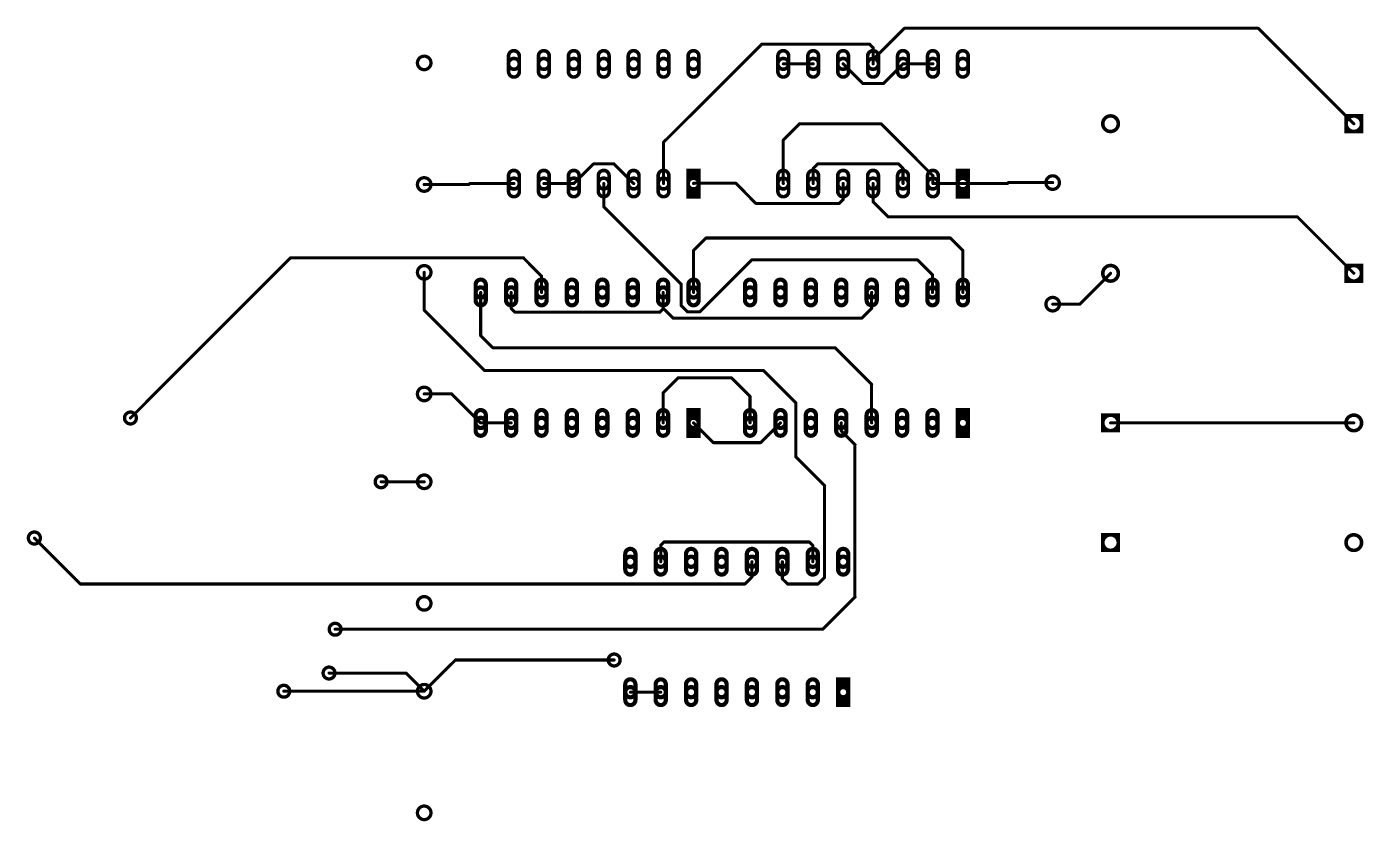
# Model space of a CAD drawing. Extents: x -328 to 170, y -164 to 109.
# Drawn here: x -314.8 to -203, y 20.8 to 87.2 of the extents above; entities that cross this region are included whole.
import ezdxf

# ---------------------------------------------------------------- set-up
doc = ezdxf.new("R2010")
doc.units = 0
doc.header["$MEASUREMENT"] = 0
doc.layers.add('BOTTOMLAYER', color=5, linetype='CONTINUOUS')

msp = doc.modelspace()

# ---------------------------------------------------------------- linework, layer by layer
at = {"layer": 'BOTTOMLAYER'}
for points, const_width in [([(-241.53, 87.1), (-244.15, 84.49)], 0.254), ([(-211.96, 87.1), (-241.53, 87.1)], 0.254), ([(-203.99, 79.13), (-211.96, 87.1)], 0.254), ([(-253.44, 85.78), (-261.65, 77.58)], 0.254), ([(-244.44, 85.78), (-253.44, 85.78)], 0.254), ([(-244.15, 85.49), (-244.44, 85.78)], 0.254), ([(-244.15, 84.49), (-244.15, 85.49)], 0.254), ([(-274.6, 83.48), (-274.6, 84.78)], 0.3), ([(-273.7, 83.48), (-273.7, 84.78)], 0.3), ([(-272.1, 83.48), (-272.1, 84.78)], 0.3), ([(-271.2, 83.48), (-271.2, 84.78)], 0.3), ([(-269.6, 83.48), (-269.6, 84.78)], 0.3), ([(-268.7, 83.48), (-268.7, 84.78)], 0.3), ([(-267.1, 83.48), (-267.1, 84.78)], 0.3), ([(-266.2, 83.48), (-266.2, 84.78)], 0.3), ([(-264.6, 83.48), (-264.6, 84.78)], 0.3), ([(-263.7, 83.48), (-263.7, 84.78)], 0.3), ([(-262.1, 83.48), (-262.1, 84.78)], 0.3), ([(-261.2, 83.48), (-261.2, 84.78)], 0.3), ([(-259.6, 83.48), (-259.6, 84.78)], 0.3), ([(-258.7, 83.48), (-258.7, 84.78)], 0.3), ([(-252.1, 83.48), (-252.1, 84.78)], 0.3), ([(-249.15, 84.13), (-251.65, 84.13)], 0.254), ([(-251.2, 83.48), (-251.2, 84.78)], 0.3), ([(-249.6, 83.48), (-249.6, 84.78)], 0.3), ([(-248.7, 83.48), (-248.7, 84.78)], 0.3), ([(-247.1, 83.48), (-247.1, 84.78)], 0.3), ([(-245, 82.48), (-246.65, 84.13)], 0.254), ([(-246.2, 83.48), (-246.2, 84.78)], 0.3), ([(-244.6, 83.48), (-244.6, 84.78)], 0.3), ([(-244.15, 84.13), (-244.15, 84.49)], 0.254), ([(-243.7, 83.48), (-243.7, 84.78)], 0.3), ([(-241.65, 84.13), (-243.29, 82.48)], 0.254), ([(-242.1, 83.48), (-242.1, 84.78)], 0.3), ([(-239.15, 84.13), (-241.65, 84.13)], 0.254), ([(-241.2, 83.48), (-241.2, 84.78)], 0.3), ([(-239.6, 83.48), (-239.6, 84.78)], 0.3), ([(-238.7, 83.48), (-238.7, 84.78)], 0.3), ([(-237.1, 83.48), (-237.1, 84.78)], 0.3), ([(-236.2, 83.48), (-236.2, 84.78)], 0.3), ([(-243.29, 82.48), (-245, 82.48)], 0.254), ([(-204.79, 79.78), (-203.19, 79.78)], 0.3), ([(-204.64, 78.33), (-204.64, 79.93)], 0.3), ([(-203.34, 78.33), (-203.34, 79.93)], 0.3), ([(-250.28, 79.13), (-251.65, 77.76)], 0.254), ([(-243.49, 79.13), (-250.28, 79.13)], 0.254), ([(-239.15, 74.78), (-243.49, 79.13)], 0.254), ([(-204.79, 78.48), (-203.19, 78.48)], 0.3), ([(-261.65, 74.13), (-261.65, 77.58)], 0.254), ([(-251.65, 74.13), (-251.65, 77.76)], 0.254), ([(-274.6, 73.48), (-274.6, 74.78)], 0.3), ([(-273.7, 73.48), (-273.7, 74.78)], 0.3), ([(-272.1, 73.48), (-272.1, 74.78)], 0.3), ([(-271.2, 73.48), (-271.2, 74.78)], 0.3), ([(-269.6, 73.48), (-269.6, 74.78)], 0.3), ([(-267.5, 75.77), (-269.15, 74.13)], 0.254), ([(-268.7, 73.48), (-268.7, 74.78)], 0.3), ([(-265.79, 75.77), (-267.5, 75.77)], 0.254), ([(-267.1, 73.48), (-267.1, 74.78)], 0.3), ([(-266.2, 73.48), (-266.2, 74.78)], 0.3), ([(-264.15, 74.13), (-265.79, 75.77)], 0.254), ([(-264.6, 73.48), (-264.6, 74.78)], 0.3), ([(-263.7, 73.48), (-263.7, 74.78)], 0.3), ([(-262.1, 73.48), (-262.1, 74.78)], 0.3), ([(-261.2, 73.48), (-261.2, 74.78)], 0.3), ([(-258.55, 74.9), (-259.75, 74.9)], 0.95), ([(-259.6, 72.88), (-259.6, 75.38)], 0.3), ([(-258.7, 72.88), (-258.7, 75.38)], 0.3), ([(-252.1, 73.48), (-252.1, 74.78)], 0.3), ([(-251.2, 73.48), (-251.2, 74.78)], 0.3), ([(-249.6, 73.48), (-249.6, 74.78)], 0.3), ([(-248.76, 75.77), (-249.15, 75.39)], 0.254), ([(-249.15, 74.13), (-249.15, 75.39)], 0.254), ([(-242.03, 75.77), (-248.76, 75.77)], 0.254), ([(-248.7, 73.48), (-248.7, 74.78)], 0.3), ([(-247.1, 73.48), (-247.1, 74.78)], 0.3), ([(-246.2, 73.48), (-246.2, 74.78)], 0.3), ([(-244.6, 73.48), (-244.6, 74.78)], 0.3), ([(-243.7, 73.48), (-243.7, 74.78)], 0.3), ([(-242.1, 73.48), (-242.1, 74.78)], 0.3), ([(-241.65, 75.39), (-242.03, 75.77)], 0.254), ([(-241.65, 74.13), (-241.65, 75.39)], 0.254), ([(-241.2, 73.48), (-241.2, 74.78)], 0.3), ([(-239.6, 73.48), (-239.6, 74.78)], 0.3), ([(-238.7, 73.48), (-238.7, 74.78)], 0.3), ([(-236.05, 74.9), (-237.25, 74.9)], 0.95), ([(-237.1, 72.88), (-237.1, 75.38)], 0.3), ([(-236.2, 72.88), (-236.2, 75.38)], 0.3), ([(-277.92, 74.05), (-281.65, 74.05)], 0.254), ([(-277.84, 74.13), (-277.92, 74.05)], 0.254), ([(-274.15, 74.13), (-277.84, 74.13)], 0.254), ([(-269.15, 74.13), (-271.65, 74.13)], 0.254), ([(-266.65, 72.19), (-266.65, 74.13)], 0.254), ([(-258.55, 73.35), (-259.75, 73.35)], 0.95), ([(-255.61, 74.15), (-259.15, 74.15)], 0.254), ([(-259.15, 74.13), (-259.15, 74.15)], 0.254), ([(-253.94, 72.47), (-255.61, 74.15)], 0.254), ([(-246.65, 72.8), (-246.65, 74.13)], 0.254), ([(-244.15, 72.6), (-244.15, 74.13)], 0.254), ([(-239.15, 74.13), (-239.15, 74.78)], 0.254), ([(-236.65, 74.13), (-239.15, 74.13)], 0.254), ([(-236.05, 73.35), (-237.25, 73.35)], 0.95), ([(-232.93, 74.13), (-236.65, 74.13)], 0.254), ([(-232.85, 74.21), (-232.93, 74.13)], 0.254), ([(-229.15, 74.21), (-232.85, 74.21)], 0.254), ([(-246.65, 72.8), (-246.98, 72.47)], 0.254), ([(-242.9, 71.35), (-244.15, 72.6)], 0.254), ([(-260.18, 65.73), (-266.65, 72.19)], 0.254), ([(-246.98, 72.47), (-253.94, 72.47)], 0.254), ([(-208.71, 71.35), (-242.9, 71.35)], 0.254), ([(-203.99, 66.63), (-208.71, 71.35)], 0.254), ([(-258.1, 69.58), (-259.15, 68.54)], 0.254), ([(-237.69, 69.58), (-258.1, 69.58)], 0.254), ([(-236.65, 68.54), (-237.69, 69.58)], 0.254), ([(-259.15, 65.03), (-259.15, 68.54)], 0.254), ([(-236.65, 65.03), (-236.65, 68.54)], 0.254), ([(-292.8, 67.93), (-306.18, 54.54)], 0.254), ([(-273.37, 67.93), (-292.8, 67.93)], 0.254), ([(-271.85, 66.4), (-273.37, 67.93)], 0.254), ([(-254.29, 67.75), (-258.64, 63.4)], 0.254), ([(-240.43, 67.75), (-254.29, 67.75)], 0.254), ([(-239.19, 66.5), (-240.43, 67.75)], 0.254), ([(-204.79, 67.28), (-203.19, 67.28)], 0.3), ([(-204.64, 65.83), (-204.64, 67.43)], 0.3), ([(-203.34, 65.83), (-203.34, 67.43)], 0.3), ([(-281.65, 63.56), (-281.65, 66.71)], 0.254), ([(-271.85, 65.03), (-271.85, 66.4)], 0.254), ([(-239.19, 65.03), (-239.19, 66.5)], 0.254), ([(-224.31, 66.63), (-226.89, 64.05)], 0.254), ([(-204.79, 65.98), (-203.19, 65.98)], 0.3), ([(-277.35, 64.38), (-277.35, 65.68)], 0.35), ([(-276.93, 61.42), (-276.93, 65.03)], 0.254), ([(-276.5, 64.38), (-276.5, 65.68)], 0.35), ([(-274.81, 64.38), (-274.81, 65.68)], 0.35), ([(-274.39, 63.71), (-274.39, 65.03)], 0.254), ([(-273.96, 64.38), (-273.96, 65.68)], 0.35), ([(-272.27, 64.38), (-272.27, 65.68)], 0.35), ([(-271.42, 64.38), (-271.42, 65.68)], 0.35), ([(-269.73, 64.38), (-269.73, 65.68)], 0.35), ([(-268.88, 64.38), (-268.88, 65.68)], 0.35), ([(-267.19, 64.38), (-267.19, 65.68)], 0.35), ([(-266.34, 64.38), (-266.34, 65.68)], 0.35), ([(-264.65, 64.38), (-264.65, 65.68)], 0.35), ([(-263.8, 64.38), (-263.8, 65.68)], 0.35), ([(-262.11, 64.38), (-262.11, 65.68)], 0.35), ([(-261.69, 63.71), (-261.69, 65.03)], 0.254), ([(-261.26, 64.38), (-261.26, 65.68)], 0.35), ([(-260.18, 63.94), (-260.18, 65.73)], 0.254), ([(-259.57, 64.38), (-259.57, 65.68)], 0.35), ([(-258.72, 64.38), (-258.72, 65.68)], 0.35), ([(-254.85, 64.38), (-254.85, 65.68)], 0.35), ([(-254, 64.38), (-254, 65.68)], 0.35), ([(-252.31, 64.38), (-252.31, 65.68)], 0.35), ([(-251.46, 64.38), (-251.46, 65.68)], 0.35), ([(-249.77, 64.38), (-249.77, 65.68)], 0.35), ([(-248.92, 64.38), (-248.92, 65.68)], 0.35), ([(-247.23, 64.38), (-247.23, 65.68)], 0.35), ([(-246.38, 64.38), (-246.38, 65.68)], 0.35), ([(-244.69, 64.38), (-244.69, 65.68)], 0.35), ([(-244.27, 63.71), (-244.27, 65.03)], 0.254), ([(-243.84, 64.38), (-243.84, 65.68)], 0.35), ([(-242.15, 64.38), (-242.15, 65.68)], 0.35), ([(-241.3, 64.38), (-241.3, 65.68)], 0.35), ([(-239.61, 64.38), (-239.61, 65.68)], 0.35), ([(-238.76, 64.38), (-238.76, 65.68)], 0.35), ([(-237.07, 64.38), (-237.07, 65.68)], 0.35), ([(-236.22, 64.38), (-236.22, 65.68)], 0.35), ([(-274.06, 63.38), (-274.39, 63.71)], 0.254), ([(-261.69, 63.65), (-261.96, 63.38)], 0.254), ([(-261.69, 63.65), (-261.69, 63.71)], 0.254), ([(-260.86, 62.89), (-261.69, 63.71)], 0.254), ([(-259.64, 63.4), (-260.18, 63.94)], 0.254), ([(-244.27, 63.71), (-245.09, 62.89)], 0.254), ([(-226.89, 64.05), (-229.15, 64.05)], 0.254), ([(-276.59, 58.5), (-281.65, 63.56)], 0.254), ([(-261.96, 63.38), (-274.06, 63.38)], 0.254), ([(-245.09, 62.89), (-260.86, 62.89)], 0.254), ([(-258.64, 63.4), (-259.64, 63.4)], 0.254), ([(-275.91, 60.41), (-276.93, 61.42)], 0.254), ([(-247.31, 60.41), (-275.91, 60.41)], 0.254), ([(-244.27, 57.36), (-247.31, 60.41)], 0.254), ([(-253.3, 58.5), (-276.59, 58.5)], 0.254), ([(-250.61, 55.81), (-253.3, 58.5)], 0.254), ([(-260.44, 57.89), (-261.69, 56.64)], 0.254), ([(-255.98, 57.89), (-260.44, 57.89)], 0.254), ([(-254.43, 56.34), (-255.98, 57.89)], 0.254), ([(-244.27, 54.13), (-244.27, 57.36)], 0.254), ([(-279.35, 56.55), (-281.65, 56.55)], 0.254), ([(-276.93, 54.13), (-279.35, 56.55)], 0.254), ([(-261.69, 54.13), (-261.69, 56.64)], 0.254), ([(-254.43, 54.13), (-254.43, 56.34)], 0.254), ([(-250.61, 51.31), (-250.61, 55.81)], 0.254), ([(-277.35, 53.48), (-277.35, 54.78)], 0.35), ([(-276.5, 53.48), (-276.5, 54.78)], 0.35), ([(-274.81, 53.48), (-274.81, 54.78)], 0.35), ([(-273.96, 53.48), (-273.96, 54.78)], 0.35), ([(-272.27, 53.48), (-272.27, 54.78)], 0.35), ([(-271.42, 53.48), (-271.42, 54.78)], 0.35), ([(-269.73, 53.48), (-269.73, 54.78)], 0.35), ([(-268.88, 53.48), (-268.88, 54.78)], 0.35), ([(-267.19, 53.48), (-267.19, 54.78)], 0.35), ([(-266.34, 53.48), (-266.34, 54.78)], 0.35), ([(-264.65, 53.48), (-264.65, 54.78)], 0.35), ([(-263.8, 53.48), (-263.8, 54.78)], 0.35), ([(-262.11, 53.48), (-262.11, 54.78)], 0.35), ([(-261.26, 53.48), (-261.26, 54.78)], 0.35), ([(-258.55, 54.88), (-259.75, 54.88)], 1), ([(-259.57, 52.88), (-259.57, 55.38)], 0.35), ([(-258.72, 52.88), (-258.72, 55.38)], 0.35), ([(-254.85, 53.48), (-254.85, 54.78)], 0.35), ([(-254, 53.48), (-254, 54.78)], 0.35), ([(-252.31, 53.48), (-252.31, 54.78)], 0.35), ([(-251.46, 53.48), (-251.46, 54.78)], 0.35), ([(-249.77, 53.48), (-249.77, 54.78)], 0.35), ([(-248.92, 53.48), (-248.92, 54.78)], 0.35), ([(-247.23, 53.48), (-247.23, 54.78)], 0.35), ([(-246.38, 53.48), (-246.38, 54.78)], 0.35), ([(-244.69, 53.48), (-244.69, 54.78)], 0.35), ([(-243.84, 53.48), (-243.84, 54.78)], 0.35), ([(-242.15, 53.48), (-242.15, 54.78)], 0.35), ([(-241.3, 53.48), (-241.3, 54.78)], 0.35), ([(-239.61, 53.48), (-239.61, 54.78)], 0.35), ([(-238.76, 53.48), (-238.76, 54.78)], 0.35), ([(-236.05, 54.88), (-237.25, 54.88)], 1), ([(-237.07, 52.88), (-237.07, 55.38)], 0.35), ([(-236.22, 52.88), (-236.22, 55.38)], 0.35), ([(-223.51, 54.78), (-225.11, 54.78)], 0.3), ([(-224.96, 54.93), (-224.96, 53.33)], 0.3), ([(-223.66, 54.93), (-223.66, 53.33)], 0.3), ([(-274.39, 54.13), (-276.93, 54.13)], 0.254), ([(-258.55, 53.38), (-259.75, 53.38)], 1), ([(-257.5, 52.48), (-259.15, 54.13)], 0.254), ([(-251.89, 54.13), (-253.53, 52.48)], 0.254), ([(-246.81, 53.47), (-246.81, 54.13)], 0.254), ([(-236.05, 53.38), (-237.25, 53.38)], 1), ([(-203.99, 54.13), (-224.31, 54.13)], 0.254), ([(-253.53, 52.48), (-257.5, 52.48)], 0.254), ([(-245.66, 52.32), (-246.81, 53.47)], 0.254), ([(-223.51, 53.48), (-225.11, 53.48)], 0.3), ([(-248.2, 48.9), (-250.61, 51.31)], 0.254), ([(-245.66, 39.58), (-245.66, 52.32)], 0.254), ([(-281.65, 49.21), (-285.25, 49.21)], 0.254), ([(-248.2, 41.23), (-248.2, 48.9)], 0.254), ([(-223.51, 44.78), (-225.11, 44.78)], 0.3), ([(-224.96, 44.93), (-224.96, 43.33)], 0.3), ([(-223.66, 44.93), (-223.66, 43.33)], 0.3), ([(-310.37, 40.67), (-314.21, 44.51)], 0.254), ([(-261.61, 44.18), (-261.89, 43.9)], 0.254), ([(-261.89, 42.53), (-261.89, 43.9)], 0.254), ([(-249.47, 44.18), (-261.61, 44.18)], 0.254), ([(-249.19, 43.9), (-249.47, 44.18)], 0.254), ([(-249.19, 42.53), (-249.19, 43.9)], 0.254), ([(-223.51, 43.48), (-225.11, 43.48)], 0.3), ([(-264.85, 41.88), (-264.85, 43.18)], 0.35), ([(-264, 41.88), (-264, 43.18)], 0.35), ([(-262.31, 41.88), (-262.31, 43.18)], 0.35), ([(-261.46, 41.88), (-261.46, 43.18)], 0.35), ([(-259.77, 41.88), (-259.77, 43.18)], 0.35), ([(-258.92, 41.88), (-258.92, 43.18)], 0.35), ([(-257.23, 41.88), (-257.23, 43.18)], 0.35), ([(-256.38, 41.88), (-256.38, 43.18)], 0.35), ([(-254.69, 41.88), (-254.69, 43.18)], 0.35), ([(-254.27, 41.26), (-254.27, 42.53)], 0.254), ([(-253.84, 41.88), (-253.84, 43.18)], 0.35), ([(-252.15, 41.88), (-252.15, 43.18)], 0.35), ([(-251.73, 41.1), (-251.73, 42.53)], 0.254), ([(-251.3, 41.88), (-251.3, 43.18)], 0.35), ([(-249.61, 41.88), (-249.61, 43.18)], 0.35), ([(-248.76, 41.88), (-248.76, 43.18)], 0.35), ([(-247.07, 41.88), (-247.07, 43.18)], 0.35), ([(-246.22, 41.88), (-246.22, 43.18)], 0.35), ([(-254.27, 41.26), (-254.85, 40.67)], 0.254), ([(-254.85, 40.67), (-310.37, 40.67)], 0.254), ([(-251.29, 40.67), (-251.73, 41.1)], 0.254), ([(-248.75, 40.67), (-251.29, 40.67)], 0.254), ([(-248.2, 41.23), (-248.75, 40.67)], 0.254), ([(-245.66, 39.58), (-248.35, 36.89)], 0.254), ([(-248.35, 36.89), (-289.09, 36.89)], 0.254), ([(-279.03, 34.32), (-281.65, 31.71)], 0.254), ([(-265.77, 34.32), (-279.03, 34.32)], 0.254), ([(-283.17, 33.23), (-289.6, 33.23)], 0.254), ([(-281.65, 31.71), (-283.17, 33.23)], 0.254), ([(-264.85, 30.98), (-264.85, 32.28)], 0.35), ([(-264, 30.98), (-264, 32.28)], 0.35), ([(-262.31, 30.98), (-262.31, 32.28)], 0.35), ([(-261.46, 30.98), (-261.46, 32.28)], 0.35), ([(-259.77, 30.98), (-259.77, 32.28)], 0.35), ([(-258.92, 30.98), (-258.92, 32.28)], 0.35), ([(-257.23, 30.98), (-257.23, 32.28)], 0.35), ([(-256.38, 30.98), (-256.38, 32.28)], 0.35), ([(-254.69, 30.98), (-254.69, 32.28)], 0.35), ([(-253.84, 30.98), (-253.84, 32.28)], 0.35), ([(-252.15, 30.98), (-252.15, 32.28)], 0.35), ([(-251.3, 30.98), (-251.3, 32.28)], 0.35), ([(-249.61, 30.98), (-249.61, 32.28)], 0.35), ([(-248.76, 30.98), (-248.76, 32.28)], 0.35), ([(-246.05, 32.38), (-247.25, 32.38)], 1), ([(-247.07, 30.38), (-247.07, 32.88)], 0.35), ([(-246.22, 30.38), (-246.22, 32.88)], 0.35), ([(-281.65, 31.71), (-293.38, 31.71)], 0.254), ([(-261.89, 31.63), (-264.43, 31.63)], 0.254), ([(-246.05, 30.88), (-247.25, 30.88)], 1)]:
    msp.add_lwpolyline(points, dxfattribs=dict(at, const_width=const_width))
for points, const_width in [([(-241.47, 87.1, -1), (-241.59, 87.1, -1)], 0.127), ([(-241.47, 87.1, -1), (-241.59, 87.1, -1)], 0.127), ([(-211.9, 87.1, -1), (-212.02, 87.1, -1)], 0.127), ([(-211.9, 87.1, -1), (-212.02, 87.1, -1)], 0.127), ([(-253.38, 85.78, -1), (-253.51, 85.78, -1)], 0.127), ([(-253.38, 85.78, -1), (-253.51, 85.78, -1)], 0.127), ([(-244.37, 85.78, -1), (-244.5, 85.78, -1)], 0.127), ([(-244.37, 85.78, -1), (-244.5, 85.78, -1)], 0.127), ([(-244.08, 85.49, -1), (-244.21, 85.49, -1)], 0.127), ([(-244.08, 85.49, -1), (-244.21, 85.49, -1)], 0.127), ([(-281.08, 84.21, -1), (-282.21, 84.21, -1)], 0.275), ([(-273.7, 84.13, -1), (-274.6, 84.13, -1)], 0.3), ([(-271.2, 84.13, -1), (-272.1, 84.13, -1)], 0.3), ([(-268.7, 84.13, -1), (-269.6, 84.13, -1)], 0.3), ([(-266.2, 84.13, -1), (-267.1, 84.13, -1)], 0.3), ([(-263.7, 84.13, -1), (-264.6, 84.13, -1)], 0.3), ([(-261.2, 84.13, -1), (-262.1, 84.13, -1)], 0.3), ([(-258.7, 84.13, -1), (-259.6, 84.13, -1)], 0.3), ([(-251.2, 84.13, -1), (-252.1, 84.13, -1)], 0.3), ([(-251.58, 84.13, -1), (-251.71, 84.13, -1)], 0.127), ([(-248.7, 84.13, -1), (-249.6, 84.13, -1)], 0.3), ([(-249.08, 84.13, -1), (-249.21, 84.13, -1)], 0.127), ([(-246.2, 84.13, -1), (-247.1, 84.13, -1)], 0.3), ([(-246.58, 84.13, -1), (-246.71, 84.13, -1)], 0.127), ([(-243.7, 84.13, -1), (-244.6, 84.13, -1)], 0.3), ([(-244.08, 84.49, -1), (-244.21, 84.49, -1)], 0.127), ([(-244.08, 84.49, -1), (-244.21, 84.49, -1)], 0.127), ([(-244.08, 84.49, -1), (-244.21, 84.49, -1)], 0.127), ([(-244.08, 84.13, -1), (-244.21, 84.13, -1)], 0.127), ([(-241.2, 84.13, -1), (-242.1, 84.13, -1)], 0.3), ([(-241.58, 84.13, -1), (-241.71, 84.13, -1)], 0.127), ([(-241.58, 84.13, -1), (-241.71, 84.13, -1)], 0.127), ([(-238.7, 84.13, -1), (-239.6, 84.13, -1)], 0.3), ([(-239.08, 84.13, -1), (-239.21, 84.13, -1)], 0.127), ([(-236.2, 84.13, -1), (-237.1, 84.13, -1)], 0.3), ([(-244.94, 82.48, -1), (-245.06, 82.48, -1)], 0.127), ([(-244.94, 82.48, -1), (-245.06, 82.48, -1)], 0.127), ([(-243.23, 82.48, -1), (-243.36, 82.48, -1)], 0.127), ([(-243.23, 82.48, -1), (-243.36, 82.48, -1)], 0.127), ([(-223.66, 79.13, -1), (-224.96, 79.13, -1)], 0.3), ([(-203.34, 79.13, -1), (-204.64, 79.13, -1)], 0.3), ([(-250.21, 79.13, -1), (-250.34, 79.13, -1)], 0.127), ([(-250.21, 79.13, -1), (-250.34, 79.13, -1)], 0.127), ([(-243.43, 79.13, -1), (-243.55, 79.13, -1)], 0.127), ([(-243.43, 79.13, -1), (-243.55, 79.13, -1)], 0.127), ([(-203.92, 79.13, -1), (-204.05, 79.13, -1)], 0.127), ([(-261.58, 77.58, -1), (-261.71, 77.58, -1)], 0.127), ([(-261.58, 77.58, -1), (-261.71, 77.58, -1)], 0.127), ([(-251.58, 77.76, -1), (-251.71, 77.76, -1)], 0.127), ([(-251.58, 77.76, -1), (-251.71, 77.76, -1)], 0.127), ([(-267.44, 75.77, -1), (-267.56, 75.77, -1)], 0.127), ([(-267.44, 75.77, -1), (-267.56, 75.77, -1)], 0.127), ([(-265.73, 75.77, -1), (-265.86, 75.77, -1)], 0.127), ([(-265.73, 75.77, -1), (-265.86, 75.77, -1)], 0.127), ([(-249.08, 75.39, -1), (-249.21, 75.39, -1)], 0.127), ([(-249.08, 75.39, -1), (-249.21, 75.39, -1)], 0.127), ([(-248.7, 75.77, -1), (-248.83, 75.77, -1)], 0.127), ([(-248.7, 75.77, -1), (-248.83, 75.77, -1)], 0.127), ([(-241.96, 75.77, -1), (-242.09, 75.77, -1)], 0.127), ([(-241.96, 75.77, -1), (-242.09, 75.77, -1)], 0.127), ([(-241.58, 75.39, -1), (-241.71, 75.39, -1)], 0.127), ([(-241.58, 75.39, -1), (-241.71, 75.39, -1)], 0.127), ([(-281.08, 74.05, -1), (-282.21, 74.05, -1)], 0.275), ([(-281.58, 74.05, -1), (-281.71, 74.05, -1)], 0.127), ([(-277.85, 74.05, -1), (-277.98, 74.05, -1)], 0.127), ([(-277.85, 74.05, -1), (-277.98, 74.05, -1)], 0.127), ([(-277.77, 74.13, -1), (-277.9, 74.13, -1)], 0.127), ([(-277.77, 74.13, -1), (-277.9, 74.13, -1)], 0.127), ([(-273.7, 74.13, -1), (-274.6, 74.13, -1)], 0.3), ([(-274.08, 74.13, -1), (-274.21, 74.13, -1)], 0.127), ([(-271.2, 74.13, -1), (-272.1, 74.13, -1)], 0.3), ([(-271.58, 74.13, -1), (-271.71, 74.13, -1)], 0.127), ([(-268.7, 74.13, -1), (-269.6, 74.13, -1)], 0.3), ([(-269.08, 74.13, -1), (-269.21, 74.13, -1)], 0.127), ([(-269.08, 74.13, -1), (-269.21, 74.13, -1)], 0.127), ([(-266.2, 74.13, -1), (-267.1, 74.13, -1)], 0.3), ([(-266.58, 74.13, -1), (-266.71, 74.13, -1)], 0.127), ([(-263.7, 74.13, -1), (-264.6, 74.13, -1)], 0.3), ([(-264.08, 74.13, -1), (-264.21, 74.13, -1)], 0.127), ([(-261.2, 74.13, -1), (-262.1, 74.13, -1)], 0.3), ([(-261.58, 74.13, -1), (-261.71, 74.13, -1)], 0.127), ([(-258.7, 74.13, -1), (-259.6, 74.13, -1)], 0.3), ([(-259.08, 74.15, -1), (-259.21, 74.15, -1)], 0.127), ([(-259.08, 74.15, -1), (-259.21, 74.15, -1)], 0.127), ([(-259.08, 74.13, -1), (-259.21, 74.13, -1)], 0.127), ([(-255.55, 74.15, -1), (-255.68, 74.15, -1)], 0.127), ([(-255.55, 74.15, -1), (-255.68, 74.15, -1)], 0.127), ([(-251.2, 74.13, -1), (-252.1, 74.13, -1)], 0.3), ([(-251.58, 74.13, -1), (-251.71, 74.13, -1)], 0.127), ([(-248.7, 74.13, -1), (-249.6, 74.13, -1)], 0.3), ([(-249.08, 74.13, -1), (-249.21, 74.13, -1)], 0.127), ([(-246.2, 74.13, -1), (-247.1, 74.13, -1)], 0.3), ([(-246.58, 74.13, -1), (-246.71, 74.13, -1)], 0.127), ([(-243.7, 74.13, -1), (-244.6, 74.13, -1)], 0.3), ([(-244.08, 74.13, -1), (-244.21, 74.13, -1)], 0.127), ([(-241.2, 74.13, -1), (-242.1, 74.13, -1)], 0.3), ([(-241.58, 74.13, -1), (-241.71, 74.13, -1)], 0.127), ([(-238.7, 74.13, -1), (-239.6, 74.13, -1)], 0.3), ([(-239.08, 74.78, -1), (-239.21, 74.78, -1)], 0.127), ([(-239.08, 74.78, -1), (-239.21, 74.78, -1)], 0.127), ([(-239.08, 74.13, -1), (-239.21, 74.13, -1)], 0.127), ([(-239.08, 74.13, -1), (-239.21, 74.13, -1)], 0.127), ([(-236.2, 74.13, -1), (-237.1, 74.13, -1)], 0.3), ([(-236.58, 74.13, -1), (-236.71, 74.13, -1)], 0.127), ([(-236.58, 74.13, -1), (-236.71, 74.13, -1)], 0.127), ([(-232.87, 74.13, -1), (-233, 74.13, -1)], 0.127), ([(-232.87, 74.13, -1), (-233, 74.13, -1)], 0.127), ([(-232.79, 74.21, -1), (-232.92, 74.21, -1)], 0.127), ([(-232.79, 74.21, -1), (-232.92, 74.21, -1)], 0.127), ([(-228.58, 74.21, -1), (-229.71, 74.21, -1)], 0.275), ([(-229.08, 74.21, -1), (-229.21, 74.21, -1)], 0.127), ([(-246.58, 72.8, -1), (-246.71, 72.8, -1)], 0.127), ([(-246.58, 72.8, -1), (-246.71, 72.8, -1)], 0.127), ([(-244.08, 72.6, -1), (-244.21, 72.6, -1)], 0.127), ([(-244.08, 72.6, -1), (-244.21, 72.6, -1)], 0.127), ([(-266.58, 72.19, -1), (-266.71, 72.19, -1)], 0.127), ([(-266.58, 72.19, -1), (-266.71, 72.19, -1)], 0.127), ([(-253.87, 72.47, -1), (-254, 72.47, -1)], 0.127), ([(-253.87, 72.47, -1), (-254, 72.47, -1)], 0.127), ([(-246.91, 72.47, -1), (-247.04, 72.47, -1)], 0.127), ([(-246.91, 72.47, -1), (-247.04, 72.47, -1)], 0.127), ([(-242.84, 71.35, -1), (-242.96, 71.35, -1)], 0.127), ([(-242.84, 71.35, -1), (-242.96, 71.35, -1)], 0.127), ([(-208.65, 71.35, -1), (-208.78, 71.35, -1)], 0.127), ([(-208.65, 71.35, -1), (-208.78, 71.35, -1)], 0.127), ([(-258.04, 69.58, -1), (-258.17, 69.58, -1)], 0.127), ([(-258.04, 69.58, -1), (-258.17, 69.58, -1)], 0.127), ([(-237.62, 69.58, -1), (-237.75, 69.58, -1)], 0.127), ([(-237.62, 69.58, -1), (-237.75, 69.58, -1)], 0.127), ([(-259.08, 68.54, -1), (-259.21, 68.54, -1)], 0.127), ([(-259.08, 68.54, -1), (-259.21, 68.54, -1)], 0.127), ([(-236.58, 68.54, -1), (-236.71, 68.54, -1)], 0.127), ([(-236.58, 68.54, -1), (-236.71, 68.54, -1)], 0.127), ([(-292.73, 67.93, -1), (-292.86, 67.93, -1)], 0.127), ([(-292.73, 67.93, -1), (-292.86, 67.93, -1)], 0.127), ([(-281.08, 66.71, -1), (-282.21, 66.71, -1)], 0.275), ([(-273.3, 67.93, -1), (-273.43, 67.93, -1)], 0.127), ([(-273.3, 67.93, -1), (-273.43, 67.93, -1)], 0.127), ([(-254.23, 67.75, -1), (-254.35, 67.75, -1)], 0.127), ([(-254.23, 67.75, -1), (-254.35, 67.75, -1)], 0.127), ([(-240.37, 67.75, -1), (-240.49, 67.75, -1)], 0.127), ([(-240.37, 67.75, -1), (-240.49, 67.75, -1)], 0.127), ([(-223.66, 66.63, -1), (-224.96, 66.63, -1)], 0.3), ([(-203.34, 66.63, -1), (-204.64, 66.63, -1)], 0.3), ([(-281.58, 66.71, -1), (-281.71, 66.71, -1)], 0.127), ([(-271.78, 66.4, -1), (-271.91, 66.4, -1)], 0.127), ([(-271.78, 66.4, -1), (-271.91, 66.4, -1)], 0.127), ([(-239.12, 66.5, -1), (-239.25, 66.5, -1)], 0.127), ([(-239.12, 66.5, -1), (-239.25, 66.5, -1)], 0.127), ([(-224.24, 66.63, -1), (-224.37, 66.63, -1)], 0.127), ([(-203.92, 66.63, -1), (-204.05, 66.63, -1)], 0.127), ([(-276.5, 65.03, -1), (-277.35, 65.03, -1)], 0.35), ([(-276.86, 65.03, -1), (-276.99, 65.03, -1)], 0.127), ([(-273.96, 65.03, -1), (-274.81, 65.03, -1)], 0.35), ([(-274.32, 65.03, -1), (-274.45, 65.03, -1)], 0.127), ([(-271.42, 65.03, -1), (-272.27, 65.03, -1)], 0.35), ([(-271.78, 65.03, -1), (-271.91, 65.03, -1)], 0.127), ([(-268.88, 65.03, -1), (-269.73, 65.03, -1)], 0.35), ([(-266.34, 65.03, -1), (-267.19, 65.03, -1)], 0.35), ([(-263.8, 65.03, -1), (-264.65, 65.03, -1)], 0.35), ([(-261.26, 65.03, -1), (-262.11, 65.03, -1)], 0.35), ([(-261.62, 65.03, -1), (-261.75, 65.03, -1)], 0.127), ([(-260.12, 65.73, -1), (-260.25, 65.73, -1)], 0.127), ([(-260.12, 65.73, -1), (-260.25, 65.73, -1)], 0.127), ([(-258.72, 65.03, -1), (-259.57, 65.03, -1)], 0.35), ([(-259.08, 65.03, -1), (-259.21, 65.03, -1)], 0.127), ([(-254, 65.03, -1), (-254.85, 65.03, -1)], 0.35), ([(-251.46, 65.03, -1), (-252.31, 65.03, -1)], 0.35), ([(-248.92, 65.03, -1), (-249.77, 65.03, -1)], 0.35), ([(-246.38, 65.03, -1), (-247.23, 65.03, -1)], 0.35), ([(-243.84, 65.03, -1), (-244.69, 65.03, -1)], 0.35), ([(-244.2, 65.03, -1), (-244.33, 65.03, -1)], 0.127), ([(-241.3, 65.03, -1), (-242.15, 65.03, -1)], 0.35), ([(-238.76, 65.03, -1), (-239.61, 65.03, -1)], 0.35), ([(-239.12, 65.03, -1), (-239.25, 65.03, -1)], 0.127), ([(-236.22, 65.03, -1), (-237.07, 65.03, -1)], 0.35), ([(-236.58, 65.03, -1), (-236.71, 65.03, -1)], 0.127), ([(-274.32, 63.71, -1), (-274.45, 63.71, -1)], 0.127), ([(-274.32, 63.71, -1), (-274.45, 63.71, -1)], 0.127), ([(-261.62, 63.71, -1), (-261.75, 63.71, -1)], 0.127), ([(-261.62, 63.71, -1), (-261.75, 63.71, -1)], 0.127), ([(-261.62, 63.71, -1), (-261.75, 63.71, -1)], 0.127), ([(-261.62, 63.65, -1), (-261.75, 63.65, -1)], 0.127), ([(-261.62, 63.65, -1), (-261.75, 63.65, -1)], 0.127), ([(-260.12, 63.94, -1), (-260.25, 63.94, -1)], 0.127), ([(-260.12, 63.94, -1), (-260.25, 63.94, -1)], 0.127), ([(-244.2, 63.71, -1), (-244.33, 63.71, -1)], 0.127), ([(-244.2, 63.71, -1), (-244.33, 63.71, -1)], 0.127), ([(-228.58, 64.05, -1), (-229.71, 64.05, -1)], 0.275), ([(-229.08, 64.05, -1), (-229.21, 64.05, -1)], 0.127), ([(-226.82, 64.05, -1), (-226.95, 64.05, -1)], 0.127), ([(-226.82, 64.05, -1), (-226.95, 64.05, -1)], 0.127), ([(-281.58, 63.56, -1), (-281.71, 63.56, -1)], 0.127), ([(-281.58, 63.56, -1), (-281.71, 63.56, -1)], 0.127), ([(-273.99, 63.38, -1), (-274.12, 63.38, -1)], 0.127), ([(-273.99, 63.38, -1), (-274.12, 63.38, -1)], 0.127), ([(-261.9, 63.38, -1), (-262.03, 63.38, -1)], 0.127), ([(-261.9, 63.38, -1), (-262.03, 63.38, -1)], 0.127), ([(-260.8, 62.89, -1), (-260.93, 62.89, -1)], 0.127), ([(-260.8, 62.89, -1), (-260.93, 62.89, -1)], 0.127), ([(-259.58, 63.4, -1), (-259.71, 63.4, -1)], 0.127), ([(-259.58, 63.4, -1), (-259.71, 63.4, -1)], 0.127), ([(-258.58, 63.4, -1), (-258.71, 63.4, -1)], 0.127), ([(-258.58, 63.4, -1), (-258.71, 63.4, -1)], 0.127), ([(-245.02, 62.89, -1), (-245.15, 62.89, -1)], 0.127), ([(-245.02, 62.89, -1), (-245.15, 62.89, -1)], 0.127), ([(-276.86, 61.42, -1), (-276.99, 61.42, -1)], 0.127), ([(-276.86, 61.42, -1), (-276.99, 61.42, -1)], 0.127), ([(-275.85, 60.41, -1), (-275.97, 60.41, -1)], 0.127), ([(-275.85, 60.41, -1), (-275.97, 60.41, -1)], 0.127), ([(-247.25, 60.41, -1), (-247.38, 60.41, -1)], 0.127), ([(-247.25, 60.41, -1), (-247.38, 60.41, -1)], 0.127), ([(-276.53, 58.5, -1), (-276.66, 58.5, -1)], 0.127), ([(-276.53, 58.5, -1), (-276.66, 58.5, -1)], 0.127), ([(-253.24, 58.5, -1), (-253.36, 58.5, -1)], 0.127), ([(-253.24, 58.5, -1), (-253.36, 58.5, -1)], 0.127), ([(-281.08, 56.55, -1), (-282.21, 56.55, -1)], 0.275), ([(-260.37, 57.89, -1), (-260.5, 57.89, -1)], 0.127), ([(-260.37, 57.89, -1), (-260.5, 57.89, -1)], 0.127), ([(-255.91, 57.89, -1), (-256.04, 57.89, -1)], 0.127), ([(-255.91, 57.89, -1), (-256.04, 57.89, -1)], 0.127), ([(-244.2, 57.36, -1), (-244.33, 57.36, -1)], 0.127), ([(-244.2, 57.36, -1), (-244.33, 57.36, -1)], 0.127), ([(-281.58, 56.55, -1), (-281.71, 56.55, -1)], 0.127), ([(-279.28, 56.55, -1), (-279.41, 56.55, -1)], 0.127), ([(-279.28, 56.55, -1), (-279.41, 56.55, -1)], 0.127), ([(-261.62, 56.64, -1), (-261.75, 56.64, -1)], 0.127), ([(-261.62, 56.64, -1), (-261.75, 56.64, -1)], 0.127), ([(-254.36, 56.34, -1), (-254.49, 56.34, -1)], 0.127), ([(-254.36, 56.34, -1), (-254.49, 56.34, -1)], 0.127), ([(-250.54, 55.81, -1), (-250.67, 55.81, -1)], 0.127), ([(-250.54, 55.81, -1), (-250.67, 55.81, -1)], 0.127), ([(-305.69, 54.54, -1), (-306.68, 54.54, -1)], 0.279), ([(-223.66, 54.13, -1), (-224.96, 54.13, -1)], 0.3), ([(-203.34, 54.13, -1), (-204.64, 54.13, -1)], 0.3), ([(-306.12, 54.54, -1), (-306.25, 54.54, -1)], 0.127), ([(-276.5, 54.13, -1), (-277.35, 54.13, -1)], 0.35), ([(-276.86, 54.13, -1), (-276.99, 54.13, -1)], 0.127), ([(-276.86, 54.13, -1), (-276.99, 54.13, -1)], 0.127), ([(-273.96, 54.13, -1), (-274.81, 54.13, -1)], 0.35), ([(-274.32, 54.13, -1), (-274.45, 54.13, -1)], 0.127), ([(-271.42, 54.13, -1), (-272.27, 54.13, -1)], 0.35), ([(-268.88, 54.13, -1), (-269.73, 54.13, -1)], 0.35), ([(-266.34, 54.13, -1), (-267.19, 54.13, -1)], 0.35), ([(-263.8, 54.13, -1), (-264.65, 54.13, -1)], 0.35), ([(-261.26, 54.13, -1), (-262.11, 54.13, -1)], 0.35), ([(-261.62, 54.13, -1), (-261.75, 54.13, -1)], 0.127), ([(-258.72, 54.13, -1), (-259.57, 54.13, -1)], 0.35), ([(-259.08, 54.13, -1), (-259.21, 54.13, -1)], 0.127), ([(-254, 54.13, -1), (-254.85, 54.13, -1)], 0.35), ([(-254.36, 54.13, -1), (-254.49, 54.13, -1)], 0.127), ([(-251.46, 54.13, -1), (-252.31, 54.13, -1)], 0.35), ([(-251.82, 54.13, -1), (-251.95, 54.13, -1)], 0.127), ([(-248.92, 54.13, -1), (-249.77, 54.13, -1)], 0.35), ([(-246.38, 54.13, -1), (-247.23, 54.13, -1)], 0.35), ([(-246.74, 54.13, -1), (-246.87, 54.13, -1)], 0.127), ([(-243.84, 54.13, -1), (-244.69, 54.13, -1)], 0.35), ([(-244.2, 54.13, -1), (-244.33, 54.13, -1)], 0.127), ([(-241.3, 54.13, -1), (-242.15, 54.13, -1)], 0.35), ([(-238.76, 54.13, -1), (-239.61, 54.13, -1)], 0.35), ([(-236.22, 54.13, -1), (-237.07, 54.13, -1)], 0.35), ([(-224.24, 54.13, -1), (-224.37, 54.13, -1)], 0.127), ([(-203.92, 54.13, -1), (-204.05, 54.13, -1)], 0.127), ([(-257.44, 52.48, -1), (-257.56, 52.48, -1)], 0.127), ([(-257.44, 52.48, -1), (-257.56, 52.48, -1)], 0.127), ([(-253.47, 52.48, -1), (-253.59, 52.48, -1)], 0.127), ([(-253.47, 52.48, -1), (-253.59, 52.48, -1)], 0.127), ([(-246.74, 53.47, -1), (-246.87, 53.47, -1)], 0.127), ([(-246.74, 53.47, -1), (-246.87, 53.47, -1)], 0.127), ([(-250.54, 51.31, -1), (-250.67, 51.31, -1)], 0.127), ([(-250.54, 51.31, -1), (-250.67, 51.31, -1)], 0.127), ([(-245.59, 52.32, -1), (-245.72, 52.32, -1)], 0.127), ([(-245.59, 52.32, -1), (-245.72, 52.32, -1)], 0.127), ([(-284.75, 49.21, -1), (-285.74, 49.21, -1)], 0.279), ([(-285.19, 49.21, -1), (-285.31, 49.21, -1)], 0.127), ([(-281.08, 49.21, -1), (-282.21, 49.21, -1)], 0.275), ([(-281.58, 49.21, -1), (-281.71, 49.21, -1)], 0.127), ([(-248.13, 48.9, -1), (-248.26, 48.9, -1)], 0.127), ([(-248.13, 48.9, -1), (-248.26, 48.9, -1)], 0.127), ([(-313.71, 44.51, -1), (-314.71, 44.51, -1)], 0.279), ([(-223.66, 44.13, -1), (-224.96, 44.13, -1)], 0.3), ([(-203.34, 44.13, -1), (-204.64, 44.13, -1)], 0.3), ([(-314.15, 44.51, -1), (-314.27, 44.51, -1)], 0.127), ([(-261.82, 43.9, -1), (-261.95, 43.9, -1)], 0.127), ([(-261.82, 43.9, -1), (-261.95, 43.9, -1)], 0.127), ([(-261.54, 44.18, -1), (-261.67, 44.18, -1)], 0.127), ([(-261.54, 44.18, -1), (-261.67, 44.18, -1)], 0.127), ([(-249.4, 44.18, -1), (-249.53, 44.18, -1)], 0.127), ([(-249.4, 44.18, -1), (-249.53, 44.18, -1)], 0.127), ([(-249.12, 43.9, -1), (-249.25, 43.9, -1)], 0.127), ([(-249.12, 43.9, -1), (-249.25, 43.9, -1)], 0.127), ([(-264, 42.53, -1), (-264.85, 42.53, -1)], 0.35), ([(-261.46, 42.53, -1), (-262.31, 42.53, -1)], 0.35), ([(-261.82, 42.53, -1), (-261.95, 42.53, -1)], 0.127), ([(-258.92, 42.53, -1), (-259.77, 42.53, -1)], 0.35), ([(-256.38, 42.53, -1), (-257.23, 42.53, -1)], 0.35), ([(-253.84, 42.53, -1), (-254.69, 42.53, -1)], 0.35), ([(-254.2, 42.53, -1), (-254.33, 42.53, -1)], 0.127), ([(-251.3, 42.53, -1), (-252.15, 42.53, -1)], 0.35), ([(-251.66, 42.53, -1), (-251.79, 42.53, -1)], 0.127), ([(-248.76, 42.53, -1), (-249.61, 42.53, -1)], 0.35), ([(-249.12, 42.53, -1), (-249.25, 42.53, -1)], 0.127), ([(-246.22, 42.53, -1), (-247.07, 42.53, -1)], 0.35), ([(-254.2, 41.26, -1), (-254.33, 41.26, -1)], 0.127), ([(-254.2, 41.26, -1), (-254.33, 41.26, -1)], 0.127), ([(-310.31, 40.67, -1), (-310.44, 40.67, -1)], 0.127), ([(-310.31, 40.67, -1), (-310.44, 40.67, -1)], 0.127), ([(-254.79, 40.67, -1), (-254.91, 40.67, -1)], 0.127), ([(-254.79, 40.67, -1), (-254.91, 40.67, -1)], 0.127), ([(-251.66, 41.1, -1), (-251.79, 41.1, -1)], 0.127), ([(-251.66, 41.1, -1), (-251.79, 41.1, -1)], 0.127), ([(-251.23, 40.67, -1), (-251.36, 40.67, -1)], 0.127), ([(-251.23, 40.67, -1), (-251.36, 40.67, -1)], 0.127), ([(-248.69, 40.67, -1), (-248.82, 40.67, -1)], 0.127), ([(-248.69, 40.67, -1), (-248.82, 40.67, -1)], 0.127), ([(-248.13, 41.23, -1), (-248.26, 41.23, -1)], 0.127), ([(-248.13, 41.23, -1), (-248.26, 41.23, -1)], 0.127), ([(-281.08, 39.05, -1), (-282.21, 39.05, -1)], 0.275), ([(-245.59, 39.58, -1), (-245.72, 39.58, -1)], 0.127), ([(-245.59, 39.58, -1), (-245.72, 39.58, -1)], 0.127), ([(-288.59, 36.89, -1), (-289.58, 36.89, -1)], 0.279), ([(-289.03, 36.89, -1), (-289.15, 36.89, -1)], 0.127), ([(-248.28, 36.89, -1), (-248.41, 36.89, -1)], 0.127), ([(-248.28, 36.89, -1), (-248.41, 36.89, -1)], 0.127), ([(-265.28, 34.32, -1), (-266.27, 34.32, -1)], 0.279), ([(-289.1, 33.23, -1), (-290.09, 33.23, -1)], 0.279), ([(-278.97, 34.32, -1), (-279.1, 34.32, -1)], 0.127), ([(-278.97, 34.32, -1), (-279.1, 34.32, -1)], 0.127), ([(-265.71, 34.32, -1), (-265.84, 34.32, -1)], 0.127), ([(-289.53, 33.23, -1), (-289.66, 33.23, -1)], 0.127), ([(-283.1, 33.23, -1), (-283.23, 33.23, -1)], 0.127), ([(-283.1, 33.23, -1), (-283.23, 33.23, -1)], 0.127), ([(-292.88, 31.71, -1), (-293.87, 31.71, -1)], 0.279), ([(-293.31, 31.71, -1), (-293.44, 31.71, -1)], 0.127), ([(-281.08, 31.71, -1), (-282.21, 31.71, -1)], 0.275), ([(-281.58, 31.71, -1), (-281.71, 31.71, -1)], 0.127), ([(-281.58, 31.71, -1), (-281.71, 31.71, -1)], 0.127), ([(-281.58, 31.71, -1), (-281.71, 31.71, -1)], 0.127), ([(-264, 31.63, -1), (-264.85, 31.63, -1)], 0.35), ([(-264.36, 31.63, -1), (-264.49, 31.63, -1)], 0.127), ([(-261.46, 31.63, -1), (-262.31, 31.63, -1)], 0.35), ([(-261.82, 31.63, -1), (-261.95, 31.63, -1)], 0.127), ([(-258.92, 31.63, -1), (-259.77, 31.63, -1)], 0.35), ([(-256.38, 31.63, -1), (-257.23, 31.63, -1)], 0.35), ([(-253.84, 31.63, -1), (-254.69, 31.63, -1)], 0.35), ([(-251.3, 31.63, -1), (-252.15, 31.63, -1)], 0.35), ([(-248.76, 31.63, -1), (-249.61, 31.63, -1)], 0.35), ([(-246.22, 31.63, -1), (-247.07, 31.63, -1)], 0.35), ([(-281.08, 21.55, -1), (-282.21, 21.55, -1)], 0.275)]:
    msp.add_lwpolyline(points, format="xyb", close=True, dxfattribs=dict(at, const_width=const_width))
for points, const_width in [([(-273.7, 84.78, 1), (-274.6, 84.78)], 0.3), ([(-271.2, 84.78, 1), (-272.1, 84.78)], 0.3), ([(-268.7, 84.78, 1), (-269.6, 84.78)], 0.3), ([(-266.2, 84.78, 1), (-267.1, 84.78)], 0.3), ([(-263.7, 84.78, 1), (-264.6, 84.78)], 0.3), ([(-261.2, 84.78, 1), (-262.1, 84.78)], 0.3), ([(-258.7, 84.78, 1), (-259.6, 84.78)], 0.3), ([(-251.2, 84.78, 1), (-252.1, 84.78)], 0.3), ([(-248.7, 84.78, 1), (-249.6, 84.78)], 0.3), ([(-246.2, 84.78, 1), (-247.1, 84.78)], 0.3), ([(-243.7, 84.78, 1), (-244.6, 84.78)], 0.3), ([(-241.2, 84.78, 1), (-242.1, 84.78)], 0.3), ([(-238.7, 84.78, 1), (-239.6, 84.78)], 0.3), ([(-236.2, 84.78, 1), (-237.1, 84.78)], 0.3), ([(-274.6, 83.48, 1), (-273.7, 83.48)], 0.3), ([(-272.1, 83.48, 1), (-271.2, 83.48)], 0.3), ([(-269.6, 83.48, 1), (-268.7, 83.48)], 0.3), ([(-267.1, 83.48, 1), (-266.2, 83.48)], 0.3), ([(-264.6, 83.48, 1), (-263.7, 83.48)], 0.3), ([(-262.1, 83.48, 1), (-261.2, 83.48)], 0.3), ([(-259.6, 83.48, 1), (-258.7, 83.48)], 0.3), ([(-252.1, 83.48, 1), (-251.2, 83.48)], 0.3), ([(-249.6, 83.48, 1), (-248.7, 83.48)], 0.3), ([(-247.1, 83.48, 1), (-246.2, 83.48)], 0.3), ([(-244.6, 83.48, 1), (-243.7, 83.48)], 0.3), ([(-242.1, 83.48, 1), (-241.2, 83.48)], 0.3), ([(-239.6, 83.48, 1), (-238.7, 83.48)], 0.3), ([(-237.1, 83.48, 1), (-236.2, 83.48)], 0.3), ([(-273.7, 74.78, 1), (-274.6, 74.78)], 0.3), ([(-271.2, 74.78, 1), (-272.1, 74.78)], 0.3), ([(-268.7, 74.78, 1), (-269.6, 74.78)], 0.3), ([(-266.2, 74.78, 1), (-267.1, 74.78)], 0.3), ([(-263.7, 74.78, 1), (-264.6, 74.78)], 0.3), ([(-261.2, 74.78, 1), (-262.1, 74.78)], 0.3), ([(-251.2, 74.78, 1), (-252.1, 74.78)], 0.3), ([(-248.7, 74.78, 1), (-249.6, 74.78)], 0.3), ([(-246.2, 74.78, 1), (-247.1, 74.78)], 0.3), ([(-243.7, 74.78, 1), (-244.6, 74.78)], 0.3), ([(-241.2, 74.78, 1), (-242.1, 74.78)], 0.3), ([(-238.7, 74.78, 1), (-239.6, 74.78)], 0.3), ([(-274.6, 73.48, 1), (-273.7, 73.48)], 0.3), ([(-272.1, 73.48, 1), (-271.2, 73.48)], 0.3), ([(-269.6, 73.48, 1), (-268.7, 73.48)], 0.3), ([(-267.1, 73.48, 1), (-266.2, 73.48)], 0.3), ([(-264.6, 73.48, 1), (-263.7, 73.48)], 0.3), ([(-262.1, 73.48, 1), (-261.2, 73.48)], 0.3), ([(-252.1, 73.48, 1), (-251.2, 73.48)], 0.3), ([(-249.6, 73.48, 1), (-248.7, 73.48)], 0.3), ([(-247.1, 73.48, 1), (-246.2, 73.48)], 0.3), ([(-244.6, 73.48, 1), (-243.7, 73.48)], 0.3), ([(-242.1, 73.48, 1), (-241.2, 73.48)], 0.3), ([(-239.6, 73.48, 1), (-238.7, 73.48)], 0.3), ([(-276.5, 65.68, 1), (-277.35, 65.68)], 0.35), ([(-273.96, 65.68, 1), (-274.81, 65.68)], 0.35), ([(-271.42, 65.68, 1), (-272.27, 65.68)], 0.35), ([(-268.88, 65.68, 1), (-269.73, 65.68)], 0.35), ([(-266.34, 65.68, 1), (-267.19, 65.68)], 0.35), ([(-263.8, 65.68, 1), (-264.65, 65.68)], 0.35), ([(-261.26, 65.68, 1), (-262.11, 65.68)], 0.35), ([(-258.72, 65.68, 1), (-259.57, 65.68)], 0.35), ([(-254, 65.68, 1), (-254.85, 65.68)], 0.35), ([(-251.46, 65.68, 1), (-252.31, 65.68)], 0.35), ([(-248.92, 65.68, 1), (-249.77, 65.68)], 0.35), ([(-246.38, 65.68, 1), (-247.23, 65.68)], 0.35), ([(-243.84, 65.68, 1), (-244.69, 65.68)], 0.35), ([(-241.3, 65.68, 1), (-242.15, 65.68)], 0.35), ([(-238.76, 65.68, 1), (-239.61, 65.68)], 0.35), ([(-236.22, 65.68, 1), (-237.07, 65.68)], 0.35), ([(-277.35, 64.38, 1), (-276.5, 64.38)], 0.35), ([(-274.81, 64.38, 1), (-273.96, 64.38)], 0.35), ([(-272.27, 64.38, 1), (-271.42, 64.38)], 0.35), ([(-269.73, 64.38, 1), (-268.88, 64.38)], 0.35), ([(-267.19, 64.38, 1), (-266.34, 64.38)], 0.35), ([(-264.65, 64.38, 1), (-263.8, 64.38)], 0.35), ([(-262.11, 64.38, 1), (-261.26, 64.38)], 0.35), ([(-259.57, 64.38, 1), (-258.72, 64.38)], 0.35), ([(-254.85, 64.38, 1), (-254, 64.38)], 0.35), ([(-252.31, 64.38, 1), (-251.46, 64.38)], 0.35), ([(-249.77, 64.38, 1), (-248.92, 64.38)], 0.35), ([(-247.23, 64.38, 1), (-246.38, 64.38)], 0.35), ([(-244.69, 64.38, 1), (-243.84, 64.38)], 0.35), ([(-242.15, 64.38, 1), (-241.3, 64.38)], 0.35), ([(-239.61, 64.38, 1), (-238.76, 64.38)], 0.35), ([(-237.07, 64.38, 1), (-236.22, 64.38)], 0.35), ([(-276.5, 54.78, 1), (-277.35, 54.78)], 0.35), ([(-273.96, 54.78, 1), (-274.81, 54.78)], 0.35), ([(-271.42, 54.78, 1), (-272.27, 54.78)], 0.35), ([(-268.88, 54.78, 1), (-269.73, 54.78)], 0.35), ([(-266.34, 54.78, 1), (-267.19, 54.78)], 0.35), ([(-263.8, 54.78, 1), (-264.65, 54.78)], 0.35), ([(-261.26, 54.78, 1), (-262.11, 54.78)], 0.35), ([(-254, 54.78, 1), (-254.85, 54.78)], 0.35), ([(-251.46, 54.78, 1), (-252.31, 54.78)], 0.35), ([(-248.92, 54.78, 1), (-249.77, 54.78)], 0.35), ([(-246.38, 54.78, 1), (-247.23, 54.78)], 0.35), ([(-243.84, 54.78, 1), (-244.69, 54.78)], 0.35), ([(-241.3, 54.78, 1), (-242.15, 54.78)], 0.35), ([(-238.76, 54.78, 1), (-239.61, 54.78)], 0.35), ([(-277.35, 53.48, 1), (-276.5, 53.48)], 0.35), ([(-274.81, 53.48, 1), (-273.96, 53.48)], 0.35), ([(-272.27, 53.48, 1), (-271.42, 53.48)], 0.35), ([(-269.73, 53.48, 1), (-268.88, 53.48)], 0.35), ([(-267.19, 53.48, 1), (-266.34, 53.48)], 0.35), ([(-264.65, 53.48, 1), (-263.8, 53.48)], 0.35), ([(-262.11, 53.48, 1), (-261.26, 53.48)], 0.35), ([(-254.85, 53.48, 1), (-254, 53.48)], 0.35), ([(-252.31, 53.48, 1), (-251.46, 53.48)], 0.35), ([(-249.77, 53.48, 1), (-248.92, 53.48)], 0.35), ([(-247.23, 53.48, 1), (-246.38, 53.48)], 0.35), ([(-244.69, 53.48, 1), (-243.84, 53.48)], 0.35), ([(-242.15, 53.48, 1), (-241.3, 53.48)], 0.35), ([(-239.61, 53.48, 1), (-238.76, 53.48)], 0.35), ([(-264, 43.18, 1), (-264.85, 43.18)], 0.35), ([(-261.46, 43.18, 1), (-262.31, 43.18)], 0.35), ([(-258.92, 43.18, 1), (-259.77, 43.18)], 0.35), ([(-256.38, 43.18, 1), (-257.23, 43.18)], 0.35), ([(-253.84, 43.18, 1), (-254.69, 43.18)], 0.35), ([(-251.3, 43.18, 1), (-252.15, 43.18)], 0.35), ([(-248.76, 43.18, 1), (-249.61, 43.18)], 0.35), ([(-246.22, 43.18, 1), (-247.07, 43.18)], 0.35), ([(-264.85, 41.88, 1), (-264, 41.88)], 0.35), ([(-262.31, 41.88, 1), (-261.46, 41.88)], 0.35), ([(-259.77, 41.88, 1), (-258.92, 41.88)], 0.35), ([(-257.23, 41.88, 1), (-256.38, 41.88)], 0.35), ([(-254.69, 41.88, 1), (-253.84, 41.88)], 0.35), ([(-252.15, 41.88, 1), (-251.3, 41.88)], 0.35), ([(-249.61, 41.88, 1), (-248.76, 41.88)], 0.35), ([(-247.07, 41.88, 1), (-246.22, 41.88)], 0.35), ([(-264, 32.28, 1), (-264.85, 32.28)], 0.35), ([(-261.46, 32.28, 1), (-262.31, 32.28)], 0.35), ([(-258.92, 32.28, 1), (-259.77, 32.28)], 0.35), ([(-256.38, 32.28, 1), (-257.23, 32.28)], 0.35), ([(-253.84, 32.28, 1), (-254.69, 32.28)], 0.35), ([(-251.3, 32.28, 1), (-252.15, 32.28)], 0.35), ([(-248.76, 32.28, 1), (-249.61, 32.28)], 0.35), ([(-264.85, 30.98, 1), (-264, 30.98)], 0.35), ([(-262.31, 30.98, 1), (-261.46, 30.98)], 0.35), ([(-259.77, 30.98, 1), (-258.92, 30.98)], 0.35), ([(-257.23, 30.98, 1), (-256.38, 30.98)], 0.35), ([(-254.69, 30.98, 1), (-253.84, 30.98)], 0.35), ([(-252.15, 30.98, 1), (-251.3, 30.98)], 0.35), ([(-249.61, 30.98, 1), (-248.76, 30.98)], 0.35)]:
    msp.add_lwpolyline(points, format="xyb", dxfattribs=dict(at, const_width=const_width))

doc.saveas('drawing.dxf')
